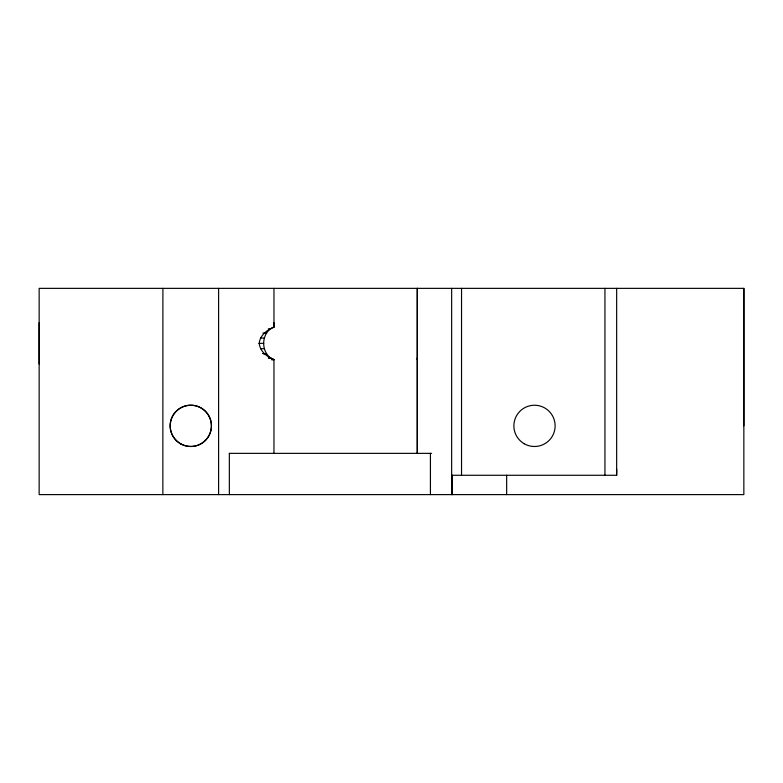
<?xml version="1.0" encoding="UTF-8"?>
<svg xmlns="http://www.w3.org/2000/svg" width="783" height="783" viewBox="0 0 783 783"><rect width="100%" height="100%" fill="white"/><g stroke="black" fill="none" stroke-linecap="round" stroke-linejoin="round"><path stroke-width="1.17" d="M162.903 288.359L162.854 494.641M218.614 494.611L218.614 288.359M273.962 453.357L273.962 359.475C266.934 356.852 259.907 351.342 259.242 343.365C259.907 335.388 266.934 329.878 273.962 327.245L273.962 322.743M452.251 475.271L452.251 494.611L451.654 494.611L451.654 288.359M506.66 494.611L506.66 475.271M451.654 475.271L616.661 475.271L616.661 469.154M743.85 288.359L743.85 494.611L39.15 494.611L39.15 288.359L743.85 288.359L743.85 425.864M271.515 359.749L273.962 359.779C260.259 354.268 260.259 332.462 273.962 326.951M268.422 328.782L270.859 328.782M262.922 333.049L266.582 333.049M260.563 338.031L264.233 338.031M258.821 343.365L263.695 343.365M260.563 348.699L264.233 348.699M262.922 353.681L266.582 353.681L262.922 353.564M268.422 357.948L270.859 357.948L268.422 357.89M229.302 453.357L431.599 453.357M271.515 359.456L273.962 359.475M417.28 357.948L417.28 359.779M616.661 288.359L616.661 475.271M604.946 288.359L604.946 475.271M461.539 288.359L461.539 475.271M430.425 453.357L430.425 494.611M273.962 288.359L273.962 327.245M229.35 453.357L229.35 494.611M39.15 322.733L39.15 363.987M417.28 288.359L417.28 453.357L417.28 288.359M180.433 443.726A20.622 20.622 0 0 0 211.371 425.864A20.622 20.622 0 0 0 180.433 408.002A20.622 20.622 0 0 0 180.433 443.726M524.189 443.726A20.622 20.622 0 0 0 555.127 425.864A20.622 20.622 0 0 0 524.189 408.002A20.622 20.622 0 0 0 524.189 443.726M180.54 443.697A20.622 20.622 0 0 0 211.479 425.835A20.622 20.622 0 0 0 180.54 407.972A20.622 20.622 0 0 0 180.54 443.697"/></g></svg>
